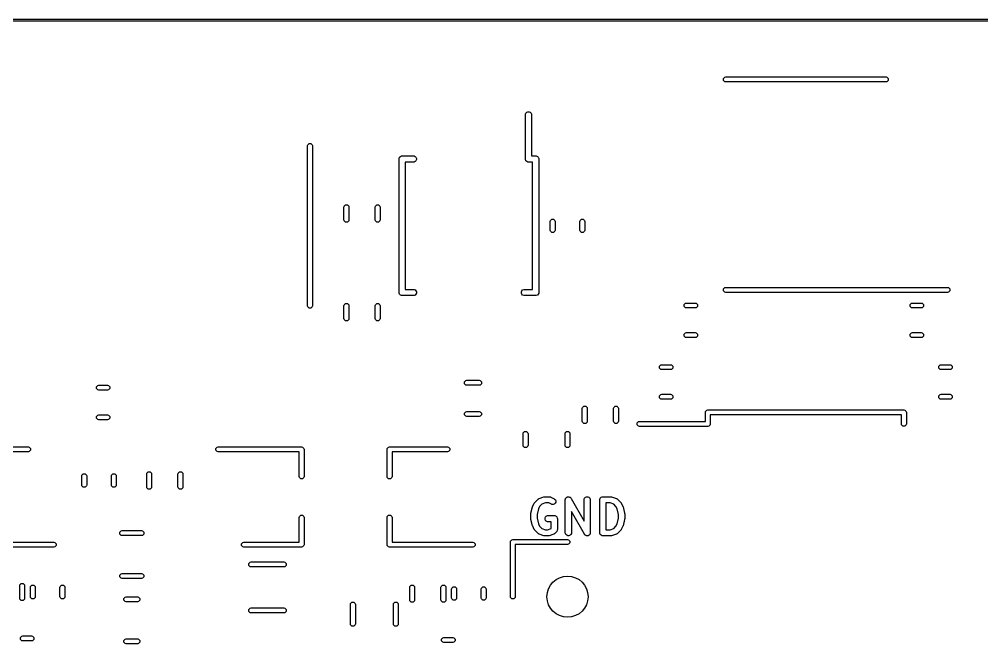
# Model space of a CAD drawing. Extents: x 89 to 178, y -115 to -57.
# Drawn here: x 119.66 to 143.08, y -72.17 to -56.97 of the extents above; entities that cross this region are included whole.
import ezdxf

# ---------------------------------------------------------------- set-up
doc = ezdxf.new("R2010")
doc.units = 0
doc.layers.add('BLACK', color=7, linetype='CONTINUOUS')

msp = doc.modelspace()

# ---------------------------------------------------------------- linework, layer by layer
at = {"layer": 'BLACK', "linetype": 'CONTINUOUS'}
for p, q in [((97.5, -56.975), (169.5, -56.975)), ((169.47582, -57.025), (97.524182, -57.025)), ((136.794567, -58.417039), (136.827039, -58.384567)), ((136.794567, -58.462961), (136.794567, -58.417039)), ((136.827039, -58.495433), (136.794567, -58.462961)), ((136.827039, -58.384567), (136.85, -58.38)), ((136.85, -58.5), (136.827039, -58.495433)), ((136.85, -58.38), (138.8, -58.38)), ((138.8, -58.5), (136.85, -58.5)), ((138.8, -58.38), (140.75, -58.38)), ((140.75, -58.5), (138.8, -58.5)), ((140.75, -58.38), (140.772961, -58.384567)), ((140.772961, -58.495433), (140.75, -58.5)), ((140.772961, -58.384567), (140.805433, -58.417039)), ((140.805433, -58.462961), (140.772961, -58.495433)), ((140.805433, -58.417039), (140.805433, -58.462961)), ((131.98764, -59.258332), (132.008332, -59.23764)), ((132.008332, -59.23764), (132.035368, -59.226441)), ((132.035368, -59.226441), (132.064632, -59.226441)), ((132.064632, -59.226441), (132.091668, -59.23764)), ((132.091668, -59.23764), (132.11236, -59.258332)), ((131.975, -59.3), (131.976441, -59.285368)), ((131.975, -60.375), (131.975, -59.3)), ((131.976441, -59.285368), (131.98764, -59.258332)), ((132.11236, -59.258332), (132.123559, -59.285368)), ((132.123559, -59.285368), (132.125, -59.3)), ((132.125, -59.3), (132.125, -60.3)), ((126.675, -60.05), (126.679567, -60.027039)), ((126.675, -62), (126.675, -60.05)), ((126.679567, -60.027039), (126.712039, -59.994567)), ((126.712039, -59.994567), (126.757961, -59.994567)), ((126.757961, -59.994567), (126.790433, -60.027039)), ((126.790433, -60.027039), (126.795, -60.05)), ((126.795, -60.05), (126.795, -62)), ((128.9, -60.375), (128.901441, -60.360368)), ((128.9, -63.625), (128.9, -60.375)), ((128.901441, -60.360368), (128.91264, -60.333332)), ((128.91264, -60.333332), (128.933332, -60.31264)), ((128.933332, -60.31264), (128.960368, -60.301441)), ((128.960368, -60.301441), (128.975, -60.3)), ((128.975, -60.3), (129.25, -60.3)), ((129.25, -60.3), (129.264632, -60.301441)), ((129.264632, -60.301441), (129.291668, -60.31264)), ((129.291668, -60.31264), (129.31236, -60.333332)), ((129.31236, -60.416668), (129.291668, -60.43736)), ((129.31236, -60.333332), (129.323559, -60.360368)), ((129.323559, -60.389632), (129.31236, -60.416668)), ((129.323559, -60.360368), (129.323559, -60.389632)), ((131.976441, -60.389632), (131.975, -60.375)), ((131.98764, -60.416668), (131.976441, -60.389632)), ((132.008332, -60.43736), (131.98764, -60.416668)), ((132.125, -60.3), (132.225, -60.3)), ((132.225, -60.3), (132.239632, -60.301441)), ((132.239632, -60.301441), (132.266668, -60.31264)), ((132.266668, -60.31264), (132.28736, -60.333332)), ((132.28736, -60.333332), (132.298559, -60.360368)), ((132.298559, -60.360368), (132.3, -60.375)), ((132.3, -60.375), (132.3, -63.625)), ((129.25, -60.45), (129.05, -60.45)), ((129.05, -60.45), (129.05, -63.55)), ((129.264632, -60.448559), (129.25, -60.45)), ((129.291668, -60.43736), (129.264632, -60.448559)), ((132.035368, -60.448559), (132.008332, -60.43736)), ((132.05, -60.45), (132.035368, -60.448559)), ((132.15, -60.45), (132.05, -60.45)), ((132.15, -63.55), (132.15, -60.45)), ((127.56, -61.546359), (127.564567, -61.523398)), ((127.56, -61.853641), (127.56, -61.546359)), ((127.564567, -61.523398), (127.597039, -61.490926)), ((127.597039, -61.490926), (127.642961, -61.490926)), ((127.642961, -61.490926), (127.675433, -61.523398)), ((127.675433, -61.523398), (127.68, -61.546359)), ((127.68, -61.546359), (127.68, -61.853641)), ((128.32, -61.546359), (128.324567, -61.523398)), ((128.32, -61.853641), (128.32, -61.546359)), ((128.324567, -61.523398), (128.357039, -61.490926)), ((128.357039, -61.490926), (128.402961, -61.490926)), ((128.402961, -61.490926), (128.435433, -61.523398)), ((128.435433, -61.523398), (128.44, -61.546359)), ((128.44, -61.546359), (128.44, -61.853641)), ((126.675, -63.95), (126.675, -62)), ((126.795, -62), (126.795, -63.95)), ((127.564567, -61.876602), (127.56, -61.853641)), ((127.597039, -61.909074), (127.564567, -61.876602)), ((127.642961, -61.909074), (127.597039, -61.909074)), ((127.675433, -61.876602), (127.642961, -61.909074)), ((127.68, -61.853641), (127.675433, -61.876602)), ((128.324567, -61.876602), (128.32, -61.853641)), ((128.357039, -61.909074), (128.324567, -61.876602)), ((128.402961, -61.909074), (128.357039, -61.909074)), ((128.435433, -61.876602), (128.402961, -61.909074)), ((128.44, -61.853641), (128.435433, -61.876602)), ((132.58, -61.892164), (132.584567, -61.869203)), ((132.58, -62.107836), (132.58, -61.892164)), ((132.584567, -61.869203), (132.617039, -61.836731)), ((132.617039, -61.836731), (132.662961, -61.836731)), ((132.662961, -61.836731), (132.695433, -61.869203)), ((132.695433, -61.869203), (132.7, -61.892164)), ((132.7, -61.892164), (132.7, -62.107836)), ((133.3, -61.892164), (133.304567, -61.869203)), ((133.3, -62.107836), (133.3, -61.892164)), ((133.304567, -61.869203), (133.337039, -61.836731)), ((133.337039, -61.836731), (133.382961, -61.836731)), ((133.382961, -61.836731), (133.415433, -61.869203)), ((133.415433, -61.869203), (133.42, -61.892164)), ((133.42, -61.892164), (133.42, -62.107836)), ((132.584567, -62.130797), (132.58, -62.107836)), ((132.617039, -62.163269), (132.584567, -62.130797)), ((132.662961, -62.163269), (132.617039, -62.163269)), ((132.695433, -62.130797), (132.662961, -62.163269)), ((132.7, -62.107836), (132.695433, -62.130797)), ((133.304567, -62.130797), (133.3, -62.107836)), ((133.337039, -62.163269), (133.304567, -62.130797)), ((133.382961, -62.163269), (133.337039, -62.163269)), ((133.415433, -62.130797), (133.382961, -62.163269)), ((133.42, -62.107836), (133.415433, -62.130797)), ((128.901441, -63.639632), (128.9, -63.625)), ((128.91264, -63.666668), (128.901441, -63.639632)), ((128.933332, -63.68736), (128.91264, -63.666668)), ((128.960368, -63.698559), (128.933332, -63.68736)), ((128.975, -63.7), (128.960368, -63.698559)), ((129.25, -63.7), (128.975, -63.7)), ((129.05, -63.55), (129.25, -63.55)), ((129.25, -63.55), (129.264632, -63.551441)), ((129.264632, -63.698559), (129.25, -63.7)), ((129.264632, -63.551441), (129.291668, -63.56264)), ((129.291668, -63.68736), (129.264632, -63.698559)), ((129.291668, -63.56264), (129.31236, -63.583332)), ((129.31236, -63.666668), (129.291668, -63.68736)), ((129.31236, -63.583332), (129.323559, -63.610368)), ((129.323559, -63.639632), (129.31236, -63.666668)), ((129.323559, -63.610368), (129.323559, -63.639632)), ((131.876441, -63.610368), (131.88764, -63.583332)), ((131.876441, -63.639632), (131.876441, -63.610368)), ((131.88764, -63.666668), (131.876441, -63.639632)), ((131.88764, -63.583332), (131.908332, -63.56264)), ((131.908332, -63.68736), (131.88764, -63.666668)), ((131.908332, -63.56264), (131.935368, -63.551441)), ((131.935368, -63.698559), (131.908332, -63.68736)), ((131.935368, -63.551441), (131.95, -63.55)), ((131.95, -63.7), (131.935368, -63.698559)), ((131.95, -63.55), (132.15, -63.55)), ((132.225, -63.7), (131.95, -63.7)), ((132.239632, -63.698559), (132.225, -63.7)), ((132.266668, -63.68736), (132.239632, -63.698559)), ((132.28736, -63.666668), (132.266668, -63.68736)), ((132.298559, -63.639632), (132.28736, -63.666668)), ((132.3, -63.625), (132.298559, -63.639632)), ((136.794567, -63.537039), (136.827039, -63.504567)), ((136.794567, -63.582961), (136.794567, -63.537039)), ((136.827039, -63.615433), (136.794567, -63.582961)), ((136.827039, -63.504567), (136.85, -63.5)), ((136.85, -63.62), (136.827039, -63.615433)), ((136.85, -63.5), (138.8, -63.5)), ((138.8, -63.62), (136.85, -63.62)), ((138.8, -63.5), (142.25, -63.5)), ((142.25, -63.62), (138.8, -63.62)), ((142.25, -63.5), (142.272961, -63.504567)), ((142.272961, -63.615433), (142.25, -63.62)), ((142.272961, -63.504567), (142.305433, -63.537039)), ((142.305433, -63.582961), (142.272961, -63.615433)), ((142.305433, -63.537039), (142.305433, -63.582961)), ((127.56, -63.946359), (127.564567, -63.923398)), ((127.564567, -63.923398), (127.597039, -63.890926)), ((127.597039, -63.890926), (127.642961, -63.890926)), ((127.642961, -63.890926), (127.675433, -63.923398)), ((127.675433, -63.923398), (127.68, -63.946359)), ((128.32, -63.946359), (128.324567, -63.923398)), ((128.324567, -63.923398), (128.357039, -63.890926)), ((128.357039, -63.890926), (128.402961, -63.890926)), ((128.402961, -63.890926), (128.435433, -63.923398)), ((128.435433, -63.923398), (128.44, -63.946359)), ((135.836731, -63.917039), (135.869203, -63.884567)), ((135.836731, -63.962961), (135.836731, -63.917039)), ((135.869203, -63.884567), (135.892164, -63.88)), ((135.892164, -63.88), (136.107836, -63.88)), ((136.107836, -63.88), (136.130797, -63.884567)), ((136.130797, -63.884567), (136.163269, -63.917039)), ((136.163269, -63.917039), (136.163269, -63.962961)), ((141.336731, -63.917039), (141.369203, -63.884567)), ((141.336731, -63.962961), (141.336731, -63.917039)), ((141.369203, -63.884567), (141.392164, -63.88)), ((141.392164, -63.88), (141.607836, -63.88)), ((141.607836, -63.88), (141.630797, -63.884567)), ((141.630797, -63.884567), (141.663269, -63.917039)), ((141.663269, -63.917039), (141.663269, -63.962961)), ((126.679567, -63.972961), (126.675, -63.95)), ((126.712039, -64.005433), (126.679567, -63.972961)), ((126.757961, -64.005433), (126.712039, -64.005433)), ((126.790433, -63.972961), (126.757961, -64.005433)), ((126.795, -63.95), (126.790433, -63.972961)), ((127.56, -64.253641), (127.56, -63.946359)), ((127.68, -63.946359), (127.68, -64.253641)), ((128.32, -64.253641), (128.32, -63.946359)), ((128.44, -63.946359), (128.44, -64.253641)), ((135.869203, -63.995433), (135.836731, -63.962961)), ((135.892164, -64), (135.869203, -63.995433)), ((136.107836, -64), (135.892164, -64)), ((136.130797, -63.995433), (136.107836, -64)), ((136.163269, -63.962961), (136.130797, -63.995433)), ((141.369203, -63.995433), (141.336731, -63.962961)), ((141.392164, -64), (141.369203, -63.995433)), ((141.607836, -64), (141.392164, -64)), ((141.630797, -63.995433), (141.607836, -64)), ((141.663269, -63.962961), (141.630797, -63.995433)), ((127.564567, -64.276602), (127.56, -64.253641)), ((127.597039, -64.309074), (127.564567, -64.276602)), ((127.642961, -64.309074), (127.597039, -64.309074)), ((127.675433, -64.276602), (127.642961, -64.309074)), ((127.68, -64.253641), (127.675433, -64.276602)), ((128.324567, -64.276602), (128.32, -64.253641)), ((128.357039, -64.309074), (128.324567, -64.276602)), ((128.402961, -64.309074), (128.357039, -64.309074)), ((128.435433, -64.276602), (128.402961, -64.309074)), ((128.44, -64.253641), (128.435433, -64.276602)), ((135.836731, -64.637039), (135.869203, -64.604567)), ((135.836731, -64.682961), (135.836731, -64.637039)), ((135.869203, -64.604567), (135.892164, -64.6)), ((135.892164, -64.6), (136.107836, -64.6)), ((136.107836, -64.6), (136.130797, -64.604567)), ((136.130797, -64.604567), (136.163269, -64.637039)), ((136.163269, -64.637039), (136.163269, -64.682961)), ((141.336731, -64.637039), (141.369203, -64.604567)), ((141.336731, -64.682961), (141.336731, -64.637039)), ((141.369203, -64.604567), (141.392164, -64.6)), ((141.392164, -64.6), (141.607836, -64.6)), ((141.607836, -64.6), (141.630797, -64.604567)), ((141.630797, -64.604567), (141.663269, -64.637039)), ((141.663269, -64.637039), (141.663269, -64.682961)), ((135.869203, -64.715433), (135.836731, -64.682961)), ((135.892164, -64.72), (135.869203, -64.715433)), ((136.107836, -64.72), (135.892164, -64.72)), ((136.130797, -64.715433), (136.107836, -64.72)), ((136.163269, -64.682961), (136.130797, -64.715433)), ((141.369203, -64.715433), (141.336731, -64.682961)), ((141.392164, -64.72), (141.369203, -64.715433)), ((141.607836, -64.72), (141.392164, -64.72)), ((141.630797, -64.715433), (141.607836, -64.72)), ((141.663269, -64.682961), (141.630797, -64.715433)), ((135.236731, -65.417039), (135.269203, -65.384567)), ((135.236731, -65.462961), (135.236731, -65.417039)), ((135.269203, -65.495433), (135.236731, -65.462961)), ((135.269203, -65.384567), (135.292164, -65.38)), ((135.292164, -65.5), (135.269203, -65.495433)), ((135.292164, -65.38), (135.507836, -65.38)), ((135.507836, -65.5), (135.292164, -65.5)), ((135.507836, -65.38), (135.530797, -65.384567)), ((135.530797, -65.495433), (135.507836, -65.5)), ((135.530797, -65.384567), (135.563269, -65.417039)), ((135.563269, -65.462961), (135.530797, -65.495433)), ((135.563269, -65.417039), (135.563269, -65.462961)), ((142.036731, -65.417039), (142.069203, -65.384567)), ((142.036731, -65.462961), (142.036731, -65.417039)), ((142.069203, -65.495433), (142.036731, -65.462961)), ((142.069203, -65.384567), (142.092164, -65.38)), ((142.092164, -65.5), (142.069203, -65.495433)), ((142.092164, -65.38), (142.307836, -65.38)), ((142.307836, -65.5), (142.092164, -65.5)), ((142.307836, -65.38), (142.330797, -65.384567)), ((142.330797, -65.495433), (142.307836, -65.5)), ((142.330797, -65.384567), (142.363269, -65.417039)), ((142.363269, -65.462961), (142.330797, -65.495433)), ((142.363269, -65.417039), (142.363269, -65.462961)), ((130.490926, -65.797039), (130.523398, -65.764567)), ((130.490926, -65.842961), (130.490926, -65.797039)), ((130.523398, -65.764567), (130.546359, -65.76)), ((130.546359, -65.76), (130.853641, -65.76)), ((130.853641, -65.76), (130.876602, -65.764567)), ((130.876602, -65.764567), (130.909074, -65.797039)), ((130.909074, -65.797039), (130.909074, -65.842961)), ((121.536731, -65.917039), (121.569203, -65.884567)), ((121.536731, -65.962961), (121.536731, -65.917039)), ((121.569203, -65.995433), (121.536731, -65.962961)), ((121.569203, -65.884567), (121.592164, -65.88)), ((121.592164, -66), (121.569203, -65.995433)), ((121.592164, -65.88), (121.807836, -65.88)), ((121.807836, -66), (121.592164, -66)), ((121.807836, -65.88), (121.830797, -65.884567)), ((121.830797, -65.995433), (121.807836, -66)), ((121.830797, -65.884567), (121.863269, -65.917039)), ((121.863269, -65.962961), (121.830797, -65.995433)), ((121.863269, -65.917039), (121.863269, -65.962961)), ((130.523398, -65.875433), (130.490926, -65.842961)), ((130.546359, -65.88), (130.523398, -65.875433)), ((130.853641, -65.88), (130.546359, -65.88)), ((130.876602, -65.875433), (130.853641, -65.88)), ((130.909074, -65.842961), (130.876602, -65.875433)), ((135.236731, -66.137039), (135.269203, -66.104567)), ((135.236731, -66.182961), (135.236731, -66.137039)), ((135.269203, -66.215433), (135.236731, -66.182961)), ((135.269203, -66.104567), (135.292164, -66.1)), ((135.292164, -66.22), (135.269203, -66.215433)), ((135.292164, -66.1), (135.507836, -66.1)), ((135.507836, -66.22), (135.292164, -66.22)), ((135.507836, -66.1), (135.530797, -66.104567)), ((135.530797, -66.215433), (135.507836, -66.22)), ((135.530797, -66.104567), (135.563269, -66.137039)), ((135.563269, -66.182961), (135.530797, -66.215433)), ((135.563269, -66.137039), (135.563269, -66.182961)), ((142.036731, -66.137039), (142.069203, -66.104567)), ((142.036731, -66.182961), (142.036731, -66.137039)), ((142.069203, -66.215433), (142.036731, -66.182961)), ((142.069203, -66.104567), (142.092164, -66.1)), ((142.092164, -66.22), (142.069203, -66.215433)), ((142.092164, -66.1), (142.307836, -66.1)), ((142.307836, -66.22), (142.092164, -66.22)), ((142.307836, -66.1), (142.330797, -66.104567)), ((142.330797, -66.215433), (142.307836, -66.22)), ((142.330797, -66.104567), (142.363269, -66.137039)), ((142.363269, -66.182961), (142.330797, -66.215433)), ((142.363269, -66.137039), (142.363269, -66.182961)), ((133.36, -66.446359), (133.364567, -66.423398)), ((133.36, -66.753641), (133.36, -66.446359)), ((133.364567, -66.423398), (133.397039, -66.390926)), ((133.397039, -66.390926), (133.442961, -66.390926)), ((133.442961, -66.390926), (133.475433, -66.423398)), ((133.475433, -66.423398), (133.48, -66.446359)), ((133.48, -66.446359), (133.48, -66.753641)), ((134.12, -66.446359), (134.124567, -66.423398)), ((134.12, -66.753641), (134.12, -66.446359)), ((134.124567, -66.423398), (134.157039, -66.390926)), ((134.157039, -66.390926), (134.202961, -66.390926)), ((134.202961, -66.390926), (134.235433, -66.423398)), ((134.235433, -66.423398), (134.24, -66.446359)), ((134.24, -66.446359), (134.24, -66.753641)), ((136.359567, -66.517039), (136.392039, -66.484567)), ((136.392039, -66.484567), (136.415, -66.48)), ((136.415, -66.48), (138.8, -66.48)), ((138.8, -66.48), (141.185, -66.48)), ((141.185, -66.48), (141.207961, -66.484567)), ((141.207961, -66.484567), (141.240433, -66.517039)), ((121.536731, -66.637039), (121.569203, -66.604567)), ((121.536731, -66.682961), (121.536731, -66.637039)), ((121.569203, -66.715433), (121.536731, -66.682961)), ((121.569203, -66.604567), (121.592164, -66.6)), ((121.592164, -66.72), (121.569203, -66.715433)), ((121.592164, -66.6), (121.807836, -66.6)), ((121.807836, -66.72), (121.592164, -66.72)), ((121.807836, -66.6), (121.830797, -66.604567)), ((121.830797, -66.715433), (121.807836, -66.72)), ((121.830797, -66.604567), (121.863269, -66.637039)), ((121.863269, -66.682961), (121.830797, -66.715433)), ((121.863269, -66.637039), (121.863269, -66.682961)), ((130.490926, -66.557039), (130.523398, -66.524567)), ((130.490926, -66.602961), (130.490926, -66.557039)), ((130.523398, -66.635433), (130.490926, -66.602961)), ((130.523398, -66.524567), (130.546359, -66.52)), ((130.546359, -66.64), (130.523398, -66.635433)), ((130.546359, -66.52), (130.853641, -66.52)), ((130.853641, -66.64), (130.546359, -66.64)), ((130.853641, -66.52), (130.876602, -66.524567)), ((130.876602, -66.635433), (130.853641, -66.64)), ((130.876602, -66.524567), (130.909074, -66.557039)), ((130.909074, -66.602961), (130.876602, -66.635433)), ((130.909074, -66.557039), (130.909074, -66.602961)), ((136.355, -66.54), (136.359567, -66.517039)), ((136.355, -66.76), (136.355, -66.54)), ((138.8, -66.6), (136.475, -66.6)), ((136.475, -66.6), (136.475, -66.82)), ((141.125, -66.6), (138.8, -66.6)), ((141.125, -66.82), (141.125, -66.6)), ((141.240433, -66.517039), (141.245, -66.54)), ((141.245, -66.54), (141.245, -66.82)), ((133.364567, -66.776602), (133.36, -66.753641)), ((133.397039, -66.809074), (133.364567, -66.776602)), ((133.442961, -66.809074), (133.397039, -66.809074)), ((133.475433, -66.776602), (133.442961, -66.809074)), ((133.48, -66.753641), (133.475433, -66.776602)), ((134.124567, -66.776602), (134.12, -66.753641)), ((134.157039, -66.809074), (134.124567, -66.776602)), ((134.202961, -66.809074), (134.157039, -66.809074)), ((134.235433, -66.776602), (134.202961, -66.809074)), ((134.24, -66.753641), (134.235433, -66.776602)), ((134.694567, -66.797039), (134.727039, -66.764567)), ((134.694567, -66.842961), (134.694567, -66.797039)), ((134.727039, -66.875433), (134.694567, -66.842961)), ((134.727039, -66.764567), (134.75, -66.76)), ((134.75, -66.88), (134.727039, -66.875433)), ((134.75, -66.76), (136.355, -66.76)), ((136.415, -66.88), (134.75, -66.88)), ((136.437961, -66.875433), (136.415, -66.88)), ((136.470433, -66.842961), (136.437961, -66.875433)), ((136.475, -66.82), (136.470433, -66.842961)), ((141.129567, -66.842961), (141.125, -66.82)), ((141.162039, -66.875433), (141.129567, -66.842961)), ((141.207961, -66.875433), (141.162039, -66.875433)), ((141.240433, -66.842961), (141.207961, -66.875433)), ((141.245, -66.82), (141.240433, -66.842961)), ((131.92, -67.05942), (131.924567, -67.036459)), ((131.92, -67.34058), (131.92, -67.05942)), ((131.924567, -67.036459), (131.957039, -67.003987)), ((131.957039, -67.003987), (132.002961, -67.003987)), ((132.002961, -67.003987), (132.035433, -67.036459)), ((132.035433, -67.036459), (132.04, -67.05942)), ((132.04, -67.05942), (132.04, -67.34058)), ((132.94, -67.05942), (132.944567, -67.036459)), ((132.94, -67.34058), (132.94, -67.05942)), ((132.944567, -67.036459), (132.977039, -67.003987)), ((132.977039, -67.003987), (133.022961, -67.003987)), ((133.022961, -67.003987), (133.055433, -67.036459)), ((133.055433, -67.036459), (133.06, -67.05942)), ((133.06, -67.05942), (133.06, -67.34058)), ((118.47, -67.38), (119.88, -67.38)), ((119.88, -67.38), (119.902961, -67.384567)), ((119.902961, -67.384567), (119.935433, -67.417039)), ((119.935433, -67.417039), (119.935433, -67.462961)), ((124.444567, -67.417039), (124.477039, -67.384567)), ((124.444567, -67.462961), (124.444567, -67.417039)), ((124.477039, -67.384567), (124.5, -67.38)), ((124.5, -67.38), (126.53, -67.38)), ((126.53, -67.38), (126.552961, -67.384567)), ((126.552961, -67.384567), (126.585433, -67.417039)), ((126.585433, -67.417039), (126.59, -67.44)), ((126.59, -67.44), (126.59, -68.1)), ((128.61, -67.44), (128.614567, -67.417039)), ((128.61, -68.1), (128.61, -67.44)), ((128.614567, -67.417039), (128.647039, -67.384567)), ((128.647039, -67.384567), (128.67, -67.38)), ((128.67, -67.38), (130.08, -67.38)), ((130.08, -67.38), (130.102961, -67.384567)), ((130.102961, -67.384567), (130.135433, -67.417039)), ((130.135433, -67.417039), (130.135433, -67.462961)), ((131.924567, -67.363541), (131.92, -67.34058)), ((131.957039, -67.396013), (131.924567, -67.363541)), ((132.002961, -67.396013), (131.957039, -67.396013)), ((132.035433, -67.363541), (132.002961, -67.396013)), ((132.04, -67.34058), (132.035433, -67.363541)), ((132.944567, -67.363541), (132.94, -67.34058)), ((132.977039, -67.396013), (132.944567, -67.363541)), ((133.022961, -67.396013), (132.977039, -67.396013)), ((133.055433, -67.363541), (133.022961, -67.396013)), ((133.06, -67.34058), (133.055433, -67.363541)), ((119.88, -67.5), (118.53, -67.5)), ((119.902961, -67.495433), (119.88, -67.5)), ((119.935433, -67.462961), (119.902961, -67.495433)), ((124.477039, -67.495433), (124.444567, -67.462961)), ((124.5, -67.5), (124.477039, -67.495433)), ((126.47, -67.5), (124.5, -67.5)), ((126.47, -68.1), (126.47, -67.5)), ((130.08, -67.5), (128.73, -67.5)), ((128.73, -67.5), (128.73, -68.1)), ((130.102961, -67.495433), (130.08, -67.5)), ((130.135433, -67.462961), (130.102961, -67.495433)), ((121.18, -68.092164), (121.184567, -68.069203)), ((121.18, -68.307836), (121.18, -68.092164)), ((121.184567, -68.069203), (121.217039, -68.036731)), ((121.217039, -68.036731), (121.262961, -68.036731)), ((121.262961, -68.036731), (121.295433, -68.069203)), ((121.295433, -68.069203), (121.3, -68.092164)), ((121.3, -68.092164), (121.3, -68.307836)), ((121.9, -68.092164), (121.904567, -68.069203)), ((121.9, -68.307836), (121.9, -68.092164)), ((121.904567, -68.069203), (121.937039, -68.036731)), ((121.937039, -68.036731), (121.982961, -68.036731)), ((121.982961, -68.036731), (122.015433, -68.069203)), ((122.015433, -68.069203), (122.02, -68.092164)), ((122.02, -68.092164), (122.02, -68.307836)), ((122.76, -68.046359), (122.764567, -68.023398)), ((122.76, -68.353641), (122.76, -68.046359)), ((122.764567, -68.023398), (122.797039, -67.990926)), ((122.797039, -67.990926), (122.842961, -67.990926)), ((122.842961, -67.990926), (122.875433, -68.023398)), ((122.875433, -68.023398), (122.88, -68.046359)), ((122.88, -68.046359), (122.88, -68.353641)), ((123.52, -68.046359), (123.524567, -68.023398)), ((123.52, -68.353641), (123.52, -68.046359)), ((123.524567, -68.023398), (123.557039, -67.990926)), ((123.557039, -67.990926), (123.602961, -67.990926)), ((123.602961, -67.990926), (123.635433, -68.023398)), ((123.635433, -68.023398), (123.64, -68.046359)), ((123.64, -68.046359), (123.64, -68.353641)), ((126.474567, -68.122961), (126.47, -68.1)), ((126.507039, -68.155433), (126.474567, -68.122961)), ((126.552961, -68.155433), (126.507039, -68.155433)), ((126.585433, -68.122961), (126.552961, -68.155433)), ((126.59, -68.1), (126.585433, -68.122961)), ((128.614567, -68.122961), (128.61, -68.1)), ((128.647039, -68.155433), (128.614567, -68.122961)), ((128.692961, -68.155433), (128.647039, -68.155433)), ((128.725433, -68.122961), (128.692961, -68.155433)), ((128.73, -68.1), (128.725433, -68.122961)), ((121.184567, -68.330797), (121.18, -68.307836)), ((121.217039, -68.363269), (121.184567, -68.330797)), ((121.262961, -68.363269), (121.217039, -68.363269)), ((121.295433, -68.330797), (121.262961, -68.363269)), ((121.3, -68.307836), (121.295433, -68.330797)), ((121.904567, -68.330797), (121.9, -68.307836)), ((121.937039, -68.363269), (121.904567, -68.330797)), ((121.982961, -68.363269), (121.937039, -68.363269)), ((122.015433, -68.330797), (121.982961, -68.363269)), ((122.02, -68.307836), (122.015433, -68.330797)), ((122.764567, -68.376602), (122.76, -68.353641)), ((122.797039, -68.409074), (122.764567, -68.376602)), ((122.875433, -68.376602), (122.842961, -68.409074)), ((122.88, -68.353641), (122.875433, -68.376602)), ((123.524567, -68.376602), (123.52, -68.353641)), ((123.557039, -68.409074), (123.524567, -68.376602)), ((123.635433, -68.376602), (123.602961, -68.409074)), ((123.64, -68.353641), (123.635433, -68.376602)), ((122.842961, -68.409074), (122.797039, -68.409074)), ((123.602961, -68.409074), (123.557039, -68.409074)), ((132.311997, -68.636239), (132.426283, -68.598144)), ((132.426283, -68.598144), (132.433536, -68.596494)), ((132.433536, -68.596494), (132.435368, -68.595736)), ((132.435368, -68.595736), (132.438022, -68.595474)), ((132.438022, -68.595474), (132.44062, -68.594884)), ((132.44062, -68.594884), (132.442594, -68.595024)), ((132.442594, -68.595024), (132.45, -68.594295)), ((132.45, -68.594295), (132.564286, -68.594295)), ((132.564286, -68.594295), (132.578918, -68.595736)), ((132.578918, -68.595736), (132.581407, -68.596767)), ((132.581407, -68.596767), (132.584095, -68.596958)), ((132.584095, -68.596958), (132.597827, -68.602213)), ((132.597827, -68.602213), (132.674017, -68.640308)), ((132.959069, -68.627627), (132.966119, -68.620576)), ((132.966119, -68.620576), (132.972229, -68.612687)), ((132.972229, -68.612687), (132.976382, -68.610313)), ((132.976382, -68.610313), (132.979761, -68.606935)), ((132.979761, -68.606935), (132.988973, -68.603118)), ((132.988973, -68.603118), (132.997638, -68.598168)), ((132.997638, -68.598168), (133.002381, -68.597565)), ((133.002381, -68.597565), (133.006797, -68.595736)), ((133.006797, -68.595736), (133.016771, -68.595736)), ((133.016771, -68.595736), (133.026668, -68.594478)), ((133.026668, -68.594478), (133.03128, -68.595736)), ((133.03128, -68.595736), (133.036061, -68.595736)), ((133.036061, -68.595736), (133.045276, -68.599553)), ((133.045276, -68.599553), (133.0549, -68.602178)), ((133.0549, -68.602178), (133.05868, -68.605105)), ((133.05868, -68.605105), (133.063097, -68.606935)), ((133.063097, -68.606935), (133.070147, -68.613985)), ((133.070147, -68.613985), (133.078037, -68.620095)), ((133.078037, -68.620095), (133.082389, -68.626227)), ((133.416212, -68.627627), (133.436904, -68.606935)), ((133.436904, -68.606935), (133.46394, -68.595736)), ((133.46394, -68.595736), (133.493204, -68.595736)), ((133.493204, -68.595736), (133.52024, -68.606935)), ((133.52024, -68.606935), (133.540932, -68.627627)), ((133.797164, -68.627627), (133.817856, -68.606935)), ((133.817856, -68.606935), (133.844892, -68.595736)), ((133.844892, -68.595736), (133.859524, -68.594295)), ((133.859524, -68.594295), (134.05, -68.594295)), ((134.05, -68.594295), (134.057405, -68.595024)), ((134.057405, -68.595024), (134.05938, -68.594884)), ((134.05938, -68.594884), (134.061977, -68.595474)), ((134.061977, -68.595474), (134.064632, -68.595736)), ((134.064632, -68.595736), (134.066463, -68.596494)), ((134.066463, -68.596494), (134.073717, -68.598144)), ((134.073717, -68.598144), (134.188003, -68.636239)), ((132.110572, -68.993961), (132.148668, -68.84158)), ((132.148668, -68.84158), (132.149053, -68.8405)), ((132.149053, -68.8405), (132.149092, -68.839962)), ((132.149092, -68.839962), (132.151416, -68.833886)), ((132.151416, -68.833886), (132.153615, -68.827735)), ((132.153615, -68.827735), (132.153937, -68.827299)), ((132.153937, -68.827299), (132.154347, -68.82623)), ((132.154347, -68.82623), (132.192442, -68.750039)), ((132.192442, -68.750039), (132.196406, -68.743739)), ((132.196406, -68.743739), (132.197164, -68.741912)), ((132.197164, -68.741912), (132.198852, -68.739855)), ((132.198852, -68.739855), (132.200274, -68.737596)), ((132.200274, -68.737596), (132.201772, -68.736296)), ((132.201772, -68.736296), (132.206491, -68.730547)), ((132.206491, -68.730547), (132.282681, -68.654357)), ((132.282681, -68.654357), (132.294046, -68.645029)), ((132.321163, -68.828006), (132.292193, -68.885946)), ((132.294046, -68.645029), (132.296538, -68.643996)), ((132.296538, -68.643996), (132.298572, -68.642233)), ((132.298572, -68.642233), (132.311997, -68.636239)), ((132.376227, -68.772942), (132.321163, -68.828006)), ((132.46217, -68.744295), (132.376227, -68.772942)), ((132.546581, -68.744295), (132.46217, -68.744295)), ((132.606935, -68.774472), (132.546581, -68.744295)), ((132.620667, -68.779727), (132.606935, -68.774472)), ((132.649857, -68.781801), (132.620667, -68.779727)), ((132.677618, -68.772547), (132.649857, -68.781801)), ((132.674017, -68.640308), (132.68646, -68.64814)), ((132.699726, -68.753374), (132.677618, -68.772547)), ((132.68646, -68.64814), (132.705633, -68.670248)), ((132.712813, -68.727199), (132.699726, -68.753374)), ((132.705633, -68.670248), (132.714887, -68.698009)), ((132.714887, -68.698009), (132.712813, -68.727199)), ((132.946429, -68.669295), (132.946799, -68.665531)), ((132.946429, -69.469295), (132.946429, -68.669295)), ((132.946612, -68.664056), (132.947133, -68.662145)), ((132.946799, -68.665531), (132.946612, -68.664056)), ((132.947133, -68.662145), (132.94787, -68.654663)), ((132.94787, -68.654663), (132.951687, -68.645447)), ((132.951687, -68.645447), (132.954312, -68.635824)), ((132.954312, -68.635824), (132.957239, -68.632043)), ((132.957239, -68.632043), (132.959069, -68.627627)), ((133.082389, -68.626227), (133.083789, -68.627627)), ((133.083789, -68.627627), (133.084358, -68.629001)), ((133.084358, -68.629001), (133.086547, -68.632085)), ((133.086547, -68.632085), (133.403572, -69.186878)), ((133.403572, -68.669295), (133.405013, -68.654663)), ((133.403572, -69.186878), (133.403572, -68.669295)), ((133.405013, -68.654663), (133.416212, -68.627627)), ((133.540932, -68.627627), (133.552131, -68.654663)), ((133.552131, -68.654663), (133.553572, -68.669295)), ((133.553572, -68.669295), (133.553572, -69.469295)), ((133.784524, -68.669295), (133.785965, -68.654663)), ((133.784524, -69.469295), (133.784524, -68.669295)), ((133.785965, -68.654663), (133.797164, -68.627627)), ((134.03783, -68.744295), (133.934524, -68.744295)), ((133.934524, -68.744295), (133.934524, -69.394295)), ((134.123772, -68.772942), (134.03783, -68.744295)), ((134.178836, -68.828006), (134.123772, -68.772942)), ((134.207806, -68.885945), (134.178836, -68.828006)), ((134.188003, -68.636239), (134.201428, -68.642233)), ((134.201428, -68.642233), (134.203463, -68.643998)), ((134.203463, -68.643998), (134.205954, -68.64503)), ((134.205954, -68.64503), (134.217319, -68.654357)), ((134.217319, -68.654357), (134.293509, -68.730547)), ((134.293509, -68.730547), (134.298229, -68.736297)), ((134.298229, -68.736297), (134.299726, -68.737596)), ((134.299726, -68.737596), (134.301145, -68.73985)), ((134.301145, -68.73985), (134.302837, -68.741912)), ((134.302837, -68.741912), (134.303595, -68.743744)), ((134.303595, -68.743744), (134.307558, -68.750039)), ((134.307558, -68.750039), (134.345653, -68.82623)), ((134.345653, -68.82623), (134.346062, -68.827299)), ((134.346062, -68.827299), (134.346385, -68.827735)), ((134.346385, -68.827735), (134.348583, -68.833886)), ((134.348583, -68.833886), (134.350908, -68.839962)), ((134.350908, -68.839962), (134.350946, -68.8405)), ((134.350946, -68.8405), (134.351332, -68.84158)), ((134.351332, -68.84158), (134.389428, -68.993962)), ((126.47, -69.1), (126.474567, -69.077039)), ((126.474567, -69.077039), (126.507039, -69.044567)), ((126.507039, -69.044567), (126.552961, -69.044567)), ((126.552961, -69.044567), (126.585433, -69.077039)), ((126.585433, -69.077039), (126.59, -69.1)), ((128.61, -69.1), (128.614567, -69.077039)), ((128.614567, -69.077039), (128.647039, -69.044567)), ((128.647039, -69.044567), (128.692961, -69.044567)), ((128.692961, -69.044567), (128.725433, -69.077039)), ((128.725433, -69.077039), (128.73, -69.1)), ((132.108333, -69.012152), (132.108584, -69.009598)), ((132.108333, -69.126438), (132.108333, -69.012152)), ((132.108422, -69.008506), (132.109231, -69.003031)), ((132.108584, -69.009598), (132.108422, -69.008506)), ((132.109231, -69.003031), (132.109774, -68.99752)), ((132.109774, -68.99752), (132.110196, -68.996499)), ((132.110196, -68.996499), (132.110572, -68.993961)), ((132.292193, -68.885946), (132.258333, -69.021387)), ((132.258333, -69.021387), (132.258333, -69.117202)), ((132.452632, -69.111806), (132.463831, -69.08477)), ((132.463831, -69.08477), (132.484523, -69.064078)), ((132.484523, -69.064078), (132.511559, -69.052879)), ((132.511559, -69.052879), (132.526191, -69.051438)), ((132.526191, -69.051438), (132.678572, -69.051438)), ((132.678572, -69.051438), (132.693204, -69.052879)), ((132.693204, -69.052879), (132.72024, -69.064078)), ((132.72024, -69.064078), (132.740932, -69.08477)), ((132.740932, -69.08477), (132.752131, -69.111806)), ((133.413454, -69.506505), (133.096429, -68.951711)), ((133.096429, -68.951711), (133.096429, -69.469295)), ((134.241667, -69.021387), (134.207806, -68.885945)), ((134.241667, -69.117202), (134.241667, -69.021387)), ((134.389428, -68.993962), (134.389803, -68.996498)), ((134.389803, -68.996498), (134.390226, -68.99752)), ((134.390226, -68.99752), (134.390768, -69.003032)), ((134.390768, -69.003032), (134.391578, -69.008506)), ((134.391578, -69.008506), (134.391415, -69.009598)), ((134.391415, -69.009598), (134.391667, -69.012152)), ((134.391667, -69.012152), (134.391667, -69.126438)), ((126.47, -69.7), (126.47, -69.1)), ((126.59, -69.1), (126.59, -69.76)), ((128.61, -69.76), (128.61, -69.1)), ((128.73, -69.1), (128.73, -69.7)), ((132.108584, -69.128991), (132.108333, -69.126438)), ((132.108422, -69.130084), (132.108584, -69.128991)), ((132.109231, -69.135558), (132.108422, -69.130084)), ((132.109774, -69.14107), (132.109231, -69.135558)), ((132.110196, -69.14209), (132.109774, -69.14107)), ((132.110572, -69.144629), (132.110196, -69.14209)), ((132.148668, -69.29701), (132.110572, -69.144629)), ((132.149053, -69.298089), (132.148668, -69.29701)), ((132.149092, -69.298628), (132.149053, -69.298089)), ((132.151416, -69.304703), (132.149092, -69.298628)), ((132.153615, -69.310855), (132.151416, -69.304703)), ((132.153937, -69.31129), (132.153615, -69.310855)), ((132.154347, -69.31236), (132.153937, -69.31129)), ((132.192442, -69.38855), (132.154347, -69.31236)), ((132.258333, -69.117202), (132.292193, -69.252642)), ((132.292193, -69.252642), (132.321163, -69.310582)), ((132.321163, -69.310582), (132.376228, -69.365648)), ((132.452632, -69.14107), (132.452632, -69.111806)), ((132.463831, -69.168106), (132.452632, -69.14107)), ((132.484523, -69.188798), (132.463831, -69.168106)), ((132.511559, -69.199997), (132.484523, -69.188798)), ((132.526191, -69.201438), (132.511559, -69.199997)), ((132.603572, -69.201438), (132.526191, -69.201438)), ((132.603572, -69.362038), (132.603572, -69.201438)), ((132.752131, -69.111806), (132.753572, -69.126438)), ((132.753572, -69.126438), (132.753572, -69.393104)), ((134.123771, -69.365648), (134.178836, -69.310582)), ((134.178836, -69.310582), (134.207806, -69.252643)), ((134.207806, -69.252643), (134.241667, -69.117202)), ((134.345653, -69.31236), (134.307558, -69.38855)), ((134.346062, -69.31129), (134.345653, -69.31236)), ((134.346385, -69.310855), (134.346062, -69.31129)), ((134.348583, -69.304703), (134.346385, -69.310855)), ((134.350908, -69.298628), (134.348583, -69.304703)), ((134.350946, -69.298089), (134.350908, -69.298628)), ((134.351332, -69.29701), (134.350946, -69.298089)), ((134.389428, -69.144628), (134.351332, -69.29701)), ((134.389803, -69.142091), (134.389428, -69.144628)), ((134.390226, -69.14107), (134.389803, -69.142091)), ((134.390768, -69.135557), (134.390226, -69.14107)), ((134.391578, -69.130084), (134.390768, -69.135557)), ((134.391667, -69.126438), (134.391415, -69.128991)), ((134.391415, -69.128991), (134.391578, -69.130084)), ((122.107309, -69.454539), (122.139781, -69.422067)), ((122.107309, -69.500461), (122.107309, -69.454539)), ((122.139781, -69.532933), (122.107309, -69.500461)), ((122.139781, -69.422067), (122.162742, -69.4175)), ((122.162742, -69.5375), (122.139781, -69.532933)), ((122.162742, -69.4175), (122.637258, -69.4175)), ((122.637258, -69.5375), (122.162742, -69.5375)), ((122.637258, -69.4175), (122.660219, -69.422067)), ((122.660219, -69.532933), (122.637258, -69.5375)), ((122.660219, -69.422067), (122.692691, -69.454539)), ((122.692691, -69.500461), (122.660219, -69.532933)), ((122.692691, -69.454539), (122.692691, -69.500461)), ((132.196405, -69.394846), (132.192442, -69.38855)), ((132.197163, -69.396676), (132.196405, -69.394846)), ((132.198852, -69.398734), (132.197163, -69.396676)), ((132.200274, -69.400993), (132.198852, -69.398734)), ((132.201772, -69.402292), (132.200274, -69.400993)), ((132.206491, -69.408042), (132.201772, -69.402292)), ((132.282681, -69.484233), (132.206491, -69.408042)), ((132.294046, -69.49356), (132.282681, -69.484233)), ((132.296536, -69.494591), (132.294046, -69.49356)), ((132.298572, -69.496357), (132.296536, -69.494591)), ((132.311997, -69.502351), (132.298572, -69.496357)), ((132.426283, -69.540446), (132.311997, -69.502351)), ((132.376228, -69.365648), (132.46217, -69.394295)), ((132.433536, -69.542095), (132.426283, -69.540446)), ((132.435368, -69.542854), (132.433536, -69.542095)), ((132.438022, -69.543115), (132.435368, -69.542854)), ((132.44062, -69.543706), (132.438022, -69.543115)), ((132.442594, -69.543565), (132.44062, -69.543706)), ((132.45, -69.544295), (132.442594, -69.543565)), ((132.526191, -69.544295), (132.45, -69.544295)), ((132.46217, -69.394295), (132.514021, -69.394295)), ((132.514021, -69.394295), (132.599962, -69.365648)), ((132.533596, -69.543565), (132.526191, -69.544295)), ((132.535571, -69.543706), (132.533596, -69.543565)), ((132.538168, -69.543115), (132.535571, -69.543706)), ((132.540823, -69.542854), (132.538168, -69.543115)), ((132.542654, -69.542095), (132.540823, -69.542854)), ((132.549908, -69.540446), (132.542654, -69.542095)), ((132.664193, -69.502351), (132.549908, -69.540446)), ((132.599962, -69.365648), (132.603572, -69.362038)), ((132.677619, -69.496357), (132.664193, -69.502351)), ((132.679655, -69.49459), (132.677619, -69.496357)), ((132.682144, -69.49356), (132.679655, -69.49459)), ((132.693509, -69.484233), (132.682144, -69.49356)), ((132.731605, -69.446137), (132.693509, -69.484233)), ((132.740933, -69.434772), (132.731605, -69.446137)), ((132.752004, -69.408042), (132.740933, -69.434772)), ((132.752131, -69.407736), (132.752004, -69.408042)), ((132.753572, -69.393104), (132.752131, -69.407736)), ((132.94787, -69.483927), (132.946429, -69.469295)), ((132.959069, -69.510963), (132.94787, -69.483927)), ((132.979761, -69.531655), (132.959069, -69.510963)), ((133.006797, -69.542854), (132.979761, -69.531655)), ((133.036061, -69.542854), (133.006797, -69.542854)), ((133.063097, -69.531655), (133.036061, -69.542854)), ((133.083789, -69.510963), (133.063097, -69.531655)), ((133.094988, -69.483927), (133.083789, -69.510963)), ((133.096429, -69.469295), (133.094988, -69.483927)), ((133.415642, -69.509588), (133.413454, -69.506505)), ((133.416212, -69.510963), (133.415642, -69.509588)), ((133.417611, -69.512362), (133.416212, -69.510963)), ((133.421964, -69.518495), (133.417611, -69.512362)), ((133.429852, -69.524603), (133.421964, -69.518495)), ((133.436904, -69.531655), (133.429852, -69.524603)), ((133.441322, -69.533485), (133.436904, -69.531655)), ((133.445102, -69.536412), (133.441322, -69.533485)), ((133.454723, -69.539036), (133.445102, -69.536412)), ((133.46394, -69.542854), (133.454723, -69.539036)), ((133.468721, -69.542854), (133.46394, -69.542854)), ((133.473333, -69.544112), (133.468721, -69.542854)), ((133.48323, -69.542854), (133.473333, -69.544112)), ((133.493204, -69.542854), (133.48323, -69.542854)), ((133.497619, -69.541024), (133.493204, -69.542854)), ((133.502363, -69.540422), (133.497619, -69.541024)), ((133.511027, -69.535471), (133.502363, -69.540422)), ((133.52024, -69.531655), (133.511027, -69.535471)), ((133.523618, -69.528276), (133.52024, -69.531655)), ((133.527772, -69.525903), (133.523618, -69.528276)), ((133.533881, -69.518013), (133.527772, -69.525903)), ((133.540932, -69.510963), (133.533881, -69.518013)), ((133.542761, -69.506546), (133.540932, -69.510963)), ((133.545689, -69.502766), (133.542761, -69.506546)), ((133.548313, -69.493142), (133.545689, -69.502766)), ((133.552131, -69.483927), (133.548313, -69.493142)), ((133.552867, -69.476444), (133.552131, -69.483927)), ((133.553389, -69.474534), (133.552867, -69.476444)), ((133.553572, -69.469295), (133.553201, -69.473058)), ((133.553201, -69.473058), (133.553389, -69.474534)), ((133.785965, -69.483927), (133.784524, -69.469295)), ((133.797164, -69.510963), (133.785965, -69.483927)), ((133.817856, -69.531655), (133.797164, -69.510963)), ((133.844892, -69.542854), (133.817856, -69.531655)), ((133.859524, -69.544295), (133.844892, -69.542854)), ((134.05, -69.544295), (133.859524, -69.544295)), ((133.934524, -69.394295), (134.03783, -69.394295)), ((134.03783, -69.394295), (134.123771, -69.365648)), ((134.057405, -69.543565), (134.05, -69.544295)), ((134.05938, -69.543706), (134.057405, -69.543565)), ((134.061977, -69.543115), (134.05938, -69.543706)), ((134.064632, -69.542854), (134.061977, -69.543115)), ((134.066463, -69.542095), (134.064632, -69.542854)), ((134.073717, -69.540446), (134.066463, -69.542095)), ((134.188003, -69.502351), (134.073717, -69.540446)), ((134.201428, -69.496357), (134.188003, -69.502351)), ((134.203463, -69.494591), (134.201428, -69.496357)), ((134.205954, -69.49356), (134.203463, -69.494591)), ((134.217319, -69.484233), (134.205954, -69.49356)), ((134.29351, -69.408041), (134.217319, -69.484233)), ((134.298227, -69.402292), (134.29351, -69.408041)), ((134.299726, -69.400993), (134.298227, -69.402292)), ((134.301147, -69.398734), (134.299726, -69.400993)), ((134.302837, -69.396676), (134.301147, -69.398734)), ((134.303594, -69.394846), (134.302837, -69.396676)), ((134.307558, -69.38855), (134.303594, -69.394846)), ((118.53, -69.7), (120.5, -69.7)), ((120.5, -69.7), (120.522961, -69.704567)), ((120.522961, -69.704567), (120.555433, -69.737039)), ((120.555433, -69.782961), (120.522961, -69.815433)), ((120.555433, -69.737039), (120.555433, -69.782961)), ((125.064567, -69.737039), (125.097039, -69.704567)), ((125.064567, -69.782961), (125.064567, -69.737039)), ((125.097039, -69.815433), (125.064567, -69.782961)), ((125.097039, -69.704567), (125.12, -69.7)), ((125.12, -69.7), (126.47, -69.7)), ((126.585433, -69.782961), (126.552961, -69.815433)), ((126.59, -69.76), (126.585433, -69.782961)), ((128.614567, -69.782961), (128.61, -69.76)), ((128.647039, -69.815433), (128.614567, -69.782961)), ((128.73, -69.7), (130.7, -69.7)), ((130.7, -69.7), (130.722961, -69.704567)), ((130.722961, -69.704567), (130.755433, -69.737039)), ((130.755433, -69.782961), (130.722961, -69.815433)), ((130.755433, -69.737039), (130.755433, -69.782961)), ((131.61, -69.695), (131.614567, -69.672039)), ((131.61, -71.025), (131.61, -69.695)), ((131.614567, -69.672039), (131.647039, -69.639567)), ((131.647039, -69.639567), (131.67, -69.635)), ((131.67, -69.635), (133, -69.635)), ((133, -69.755), (131.73, -69.755)), ((131.73, -69.755), (131.73, -71.025)), ((133, -69.635), (133.022961, -69.639567)), ((133.022961, -69.750433), (133, -69.755)), ((133.022961, -69.639567), (133.055433, -69.672039)), ((133.055433, -69.717961), (133.022961, -69.750433)), ((133.055433, -69.672039), (133.055433, -69.717961)), ((120.5, -69.82), (118.47, -69.82)), ((120.522961, -69.815433), (120.5, -69.82)), ((125.12, -69.82), (125.097039, -69.815433)), ((126.53, -69.82), (125.12, -69.82)), ((126.552961, -69.815433), (126.53, -69.82)), ((128.67, -69.82), (128.647039, -69.815433)), ((130.7, -69.82), (128.67, -69.82)), ((130.722961, -69.815433), (130.7, -69.82)), ((125.244945, -70.217039), (125.277417, -70.184567)), ((125.244945, -70.262961), (125.244945, -70.217039)), ((125.277417, -70.295433), (125.244945, -70.262961)), ((125.277417, -70.184567), (125.300378, -70.18)), ((125.300378, -70.18), (126.099622, -70.18)), ((126.099622, -70.18), (126.122583, -70.184567)), ((126.122583, -70.184567), (126.155055, -70.217039)), ((126.155055, -70.262961), (126.122583, -70.295433)), ((126.155055, -70.217039), (126.155055, -70.262961)), ((122.107309, -70.499539), (122.139781, -70.467067)), ((122.139781, -70.467067), (122.162742, -70.4625)), ((122.162742, -70.4625), (122.637258, -70.4625)), ((122.637258, -70.4625), (122.660219, -70.467067)), ((122.660219, -70.467067), (122.692691, -70.499539)), ((125.300378, -70.3), (125.277417, -70.295433)), ((126.099622, -70.3), (125.300378, -70.3)), ((126.122583, -70.295433), (126.099622, -70.3)), ((119.674567, -70.733398), (119.707039, -70.700926)), ((119.707039, -70.700926), (119.752961, -70.700926)), ((119.752961, -70.700926), (119.785433, -70.733398)), ((122.107309, -70.545461), (122.107309, -70.499539)), ((122.139781, -70.577933), (122.107309, -70.545461)), ((122.162742, -70.5825), (122.139781, -70.577933)), ((122.637258, -70.5825), (122.162742, -70.5825)), ((122.660219, -70.577933), (122.637258, -70.5825)), ((122.692691, -70.545461), (122.660219, -70.577933)), ((122.692691, -70.499539), (122.692691, -70.545461)), ((119.67, -70.756359), (119.674567, -70.733398)), ((119.67, -71.063641), (119.67, -70.756359)), ((119.785433, -70.733398), (119.79, -70.756359)), ((119.79, -70.756359), (119.79, -71.063641)), ((119.93, -70.802164), (119.934567, -70.779203)), ((119.93, -71.017836), (119.93, -70.802164)), ((119.934567, -70.779203), (119.967039, -70.746731)), ((119.967039, -70.746731), (120.012961, -70.746731)), ((120.012961, -70.746731), (120.045433, -70.779203)), ((120.045433, -70.779203), (120.05, -70.802164)), ((120.05, -70.802164), (120.05, -71.017836)), ((120.65, -70.802164), (120.654567, -70.779203)), ((120.65, -71.017836), (120.65, -70.802164)), ((120.654567, -70.779203), (120.687039, -70.746731)), ((120.687039, -70.746731), (120.732961, -70.746731)), ((120.732961, -70.746731), (120.765433, -70.779203)), ((120.765433, -70.779203), (120.77, -70.802164)), ((120.77, -70.802164), (120.77, -71.017836)), ((129.16, -70.796359), (129.164567, -70.773398)), ((129.16, -71.103641), (129.16, -70.796359)), ((129.164567, -70.773398), (129.197039, -70.740926)), ((129.197039, -70.740926), (129.242961, -70.740926)), ((129.242961, -70.740926), (129.275433, -70.773398)), ((129.275433, -70.773398), (129.28, -70.796359)), ((129.28, -70.796359), (129.28, -71.103641)), ((129.92, -70.796359), (129.924567, -70.773398)), ((129.92, -71.103641), (129.92, -70.796359)), ((129.924567, -70.773398), (129.957039, -70.740926)), ((129.957039, -70.740926), (130.002961, -70.740926)), ((130.002961, -70.740926), (130.035433, -70.773398)), ((130.035433, -70.773398), (130.04, -70.796359)), ((130.04, -70.796359), (130.04, -71.103641)), ((130.18, -70.842164), (130.184567, -70.819203)), ((130.18, -71.057836), (130.18, -70.842164)), ((130.184567, -70.819203), (130.217039, -70.786731)), ((130.217039, -70.786731), (130.262961, -70.786731)), ((130.262961, -70.786731), (130.295433, -70.819203)), ((130.295433, -70.819203), (130.3, -70.842164)), ((130.3, -70.842164), (130.3, -71.057836)), ((130.9, -70.842164), (130.904567, -70.819203)), ((130.9, -71.057836), (130.9, -70.842164)), ((130.904567, -70.819203), (130.937039, -70.786731)), ((130.937039, -70.786731), (130.982961, -70.786731)), ((130.982961, -70.786731), (131.015433, -70.819203)), ((131.015433, -70.819203), (131.02, -70.842164)), ((131.02, -70.842164), (131.02, -71.057836)), ((119.674567, -71.086602), (119.67, -71.063641)), ((119.707039, -71.119074), (119.674567, -71.086602)), ((119.752961, -71.119074), (119.707039, -71.119074)), ((119.785433, -71.086602), (119.752961, -71.119074)), ((119.79, -71.063641), (119.785433, -71.086602)), ((119.934567, -71.040797), (119.93, -71.017836)), ((119.967039, -71.073269), (119.934567, -71.040797)), ((120.012961, -71.073269), (119.967039, -71.073269)), ((120.045433, -71.040797), (120.012961, -71.073269)), ((120.05, -71.017836), (120.045433, -71.040797)), ((120.654567, -71.040797), (120.65, -71.017836)), ((120.687039, -71.073269), (120.654567, -71.040797)), ((120.732961, -71.073269), (120.687039, -71.073269)), ((120.765433, -71.040797), (120.732961, -71.073269)), ((120.77, -71.017836), (120.765433, -71.040797)), ((122.203987, -71.067039), (122.236459, -71.034567)), ((122.203987, -71.112961), (122.203987, -71.067039)), ((122.236459, -71.145433), (122.203987, -71.112961)), ((122.236459, -71.034567), (122.25942, -71.03)), ((122.25942, -71.15), (122.236459, -71.145433)), ((122.25942, -71.03), (122.54058, -71.03)), ((122.54058, -71.15), (122.25942, -71.15)), ((122.54058, -71.03), (122.563541, -71.034567)), ((122.563541, -71.145433), (122.54058, -71.15)), ((122.563541, -71.034567), (122.596013, -71.067039)), ((122.596013, -71.112961), (122.563541, -71.145433)), ((122.596013, -71.067039), (122.596013, -71.112961)), ((127.7175, -71.212742), (127.722067, -71.189781)), ((127.722067, -71.189781), (127.754539, -71.157309)), ((127.754539, -71.157309), (127.800461, -71.157309)), ((127.800461, -71.157309), (127.832933, -71.189781)), ((127.832933, -71.189781), (127.8375, -71.212742)), ((128.7625, -71.212742), (128.767067, -71.189781)), ((128.767067, -71.189781), (128.799539, -71.157309)), ((128.799539, -71.157309), (128.845461, -71.157309)), ((128.845461, -71.157309), (128.877933, -71.189781)), ((128.877933, -71.189781), (128.8825, -71.212742)), ((129.164567, -71.126602), (129.16, -71.103641)), ((129.197039, -71.159074), (129.164567, -71.126602)), ((129.242961, -71.159074), (129.197039, -71.159074)), ((129.275433, -71.126602), (129.242961, -71.159074)), ((129.28, -71.103641), (129.275433, -71.126602)), ((129.924567, -71.126602), (129.92, -71.103641)), ((129.957039, -71.159074), (129.924567, -71.126602)), ((130.002961, -71.159074), (129.957039, -71.159074)), ((130.035433, -71.126602), (130.002961, -71.159074)), ((130.04, -71.103641), (130.035433, -71.126602)), ((130.184567, -71.080797), (130.18, -71.057836)), ((130.217039, -71.113269), (130.184567, -71.080797)), ((130.262961, -71.113269), (130.217039, -71.113269)), ((130.295433, -71.080797), (130.262961, -71.113269)), ((130.3, -71.057836), (130.295433, -71.080797)), ((130.904567, -71.080797), (130.9, -71.057836)), ((130.937039, -71.113269), (130.904567, -71.080797)), ((130.982961, -71.113269), (130.937039, -71.113269)), ((131.015433, -71.080797), (130.982961, -71.113269)), ((131.02, -71.057836), (131.015433, -71.080797)), ((131.614567, -71.047961), (131.61, -71.025)), ((131.647039, -71.080433), (131.614567, -71.047961)), ((131.692961, -71.080433), (131.647039, -71.080433)), ((131.725433, -71.047961), (131.692961, -71.080433)), ((131.73, -71.025), (131.725433, -71.047961)), ((125.244945, -71.337039), (125.277417, -71.304567)), ((125.244945, -71.382961), (125.244945, -71.337039)), ((125.277417, -71.415433), (125.244945, -71.382961)), ((125.277417, -71.304567), (125.300378, -71.3)), ((125.300378, -71.42), (125.277417, -71.415433)), ((125.300378, -71.3), (126.099622, -71.3)), ((126.099622, -71.42), (125.300378, -71.42)), ((126.099622, -71.3), (126.122583, -71.304567)), ((126.122583, -71.415433), (126.099622, -71.42)), ((126.122583, -71.304567), (126.155055, -71.337039)), ((126.155055, -71.382961), (126.122583, -71.415433)), ((126.155055, -71.337039), (126.155055, -71.382961)), ((127.7175, -71.687258), (127.7175, -71.212742)), ((127.8375, -71.212742), (127.8375, -71.687258)), ((128.7625, -71.687258), (128.7625, -71.212742)), ((128.8825, -71.212742), (128.8825, -71.687258)), ((127.722067, -71.710219), (127.7175, -71.687258)), ((127.754539, -71.742691), (127.722067, -71.710219)), ((127.800461, -71.742691), (127.754539, -71.742691)), ((127.832933, -71.710219), (127.800461, -71.742691)), ((127.8375, -71.687258), (127.832933, -71.710219)), ((128.767067, -71.710219), (128.7625, -71.687258)), ((128.799539, -71.742691), (128.767067, -71.710219)), ((128.845461, -71.742691), (128.799539, -71.742691)), ((128.877933, -71.710219), (128.845461, -71.742691)), ((128.8825, -71.687258), (128.877933, -71.710219)), ((119.686731, -72.017039), (119.719203, -71.984567)), ((119.686731, -72.062961), (119.686731, -72.017039)), ((119.719203, -72.095433), (119.686731, -72.062961)), ((119.719203, -71.984567), (119.742164, -71.98)), ((119.742164, -72.1), (119.719203, -72.095433)), ((119.742164, -71.98), (119.957836, -71.98)), ((119.957836, -72.1), (119.742164, -72.1)), ((119.957836, -71.98), (119.980797, -71.984567)), ((119.980797, -72.095433), (119.957836, -72.1)), ((119.980797, -71.984567), (120.013269, -72.017039)), ((120.013269, -72.062961), (119.980797, -72.095433)), ((120.013269, -72.017039), (120.013269, -72.062961)), ((122.203987, -72.087039), (122.236459, -72.054567)), ((122.203987, -72.132961), (122.203987, -72.087039)), ((122.236459, -72.165433), (122.203987, -72.132961)), ((122.236459, -72.054567), (122.25942, -72.05)), ((122.25942, -72.05), (122.54058, -72.05)), ((122.54058, -72.05), (122.563541, -72.054567)), ((122.563541, -72.054567), (122.596013, -72.087039)), ((122.596013, -72.132961), (122.563541, -72.165433)), ((122.596013, -72.087039), (122.596013, -72.132961)), ((129.936731, -72.057039), (129.969203, -72.024567)), ((129.936731, -72.102961), (129.936731, -72.057039)), ((129.969203, -72.135433), (129.936731, -72.102961)), ((129.969203, -72.024567), (129.992164, -72.02)), ((129.992164, -72.14), (129.969203, -72.135433)), ((129.992164, -72.02), (130.207836, -72.02)), ((130.207836, -72.02), (130.230797, -72.024567)), ((130.230797, -72.135433), (130.207836, -72.14)), ((130.230797, -72.024567), (130.263269, -72.057039)), ((130.263269, -72.102961), (130.230797, -72.135433)), ((130.263269, -72.057039), (130.263269, -72.102961)), ((122.25942, -72.17), (122.236459, -72.165433)), ((122.54058, -72.17), (122.25942, -72.17)), ((122.563541, -72.165433), (122.54058, -72.17)), ((130.207836, -72.14), (129.992164, -72.14))]:
    msp.add_line(p, q, dxfattribs=at)
at = {"layer": 'BLACK'}
msp.add_circle((133, -71.025), 0.5, dxfattribs=at)
msp.add_circle((133, -71.025), 0.5, dxfattribs=at)
msp.add_circle((133, -71.025), 0.5, dxfattribs=at)

doc.saveas('drawing.dxf')
